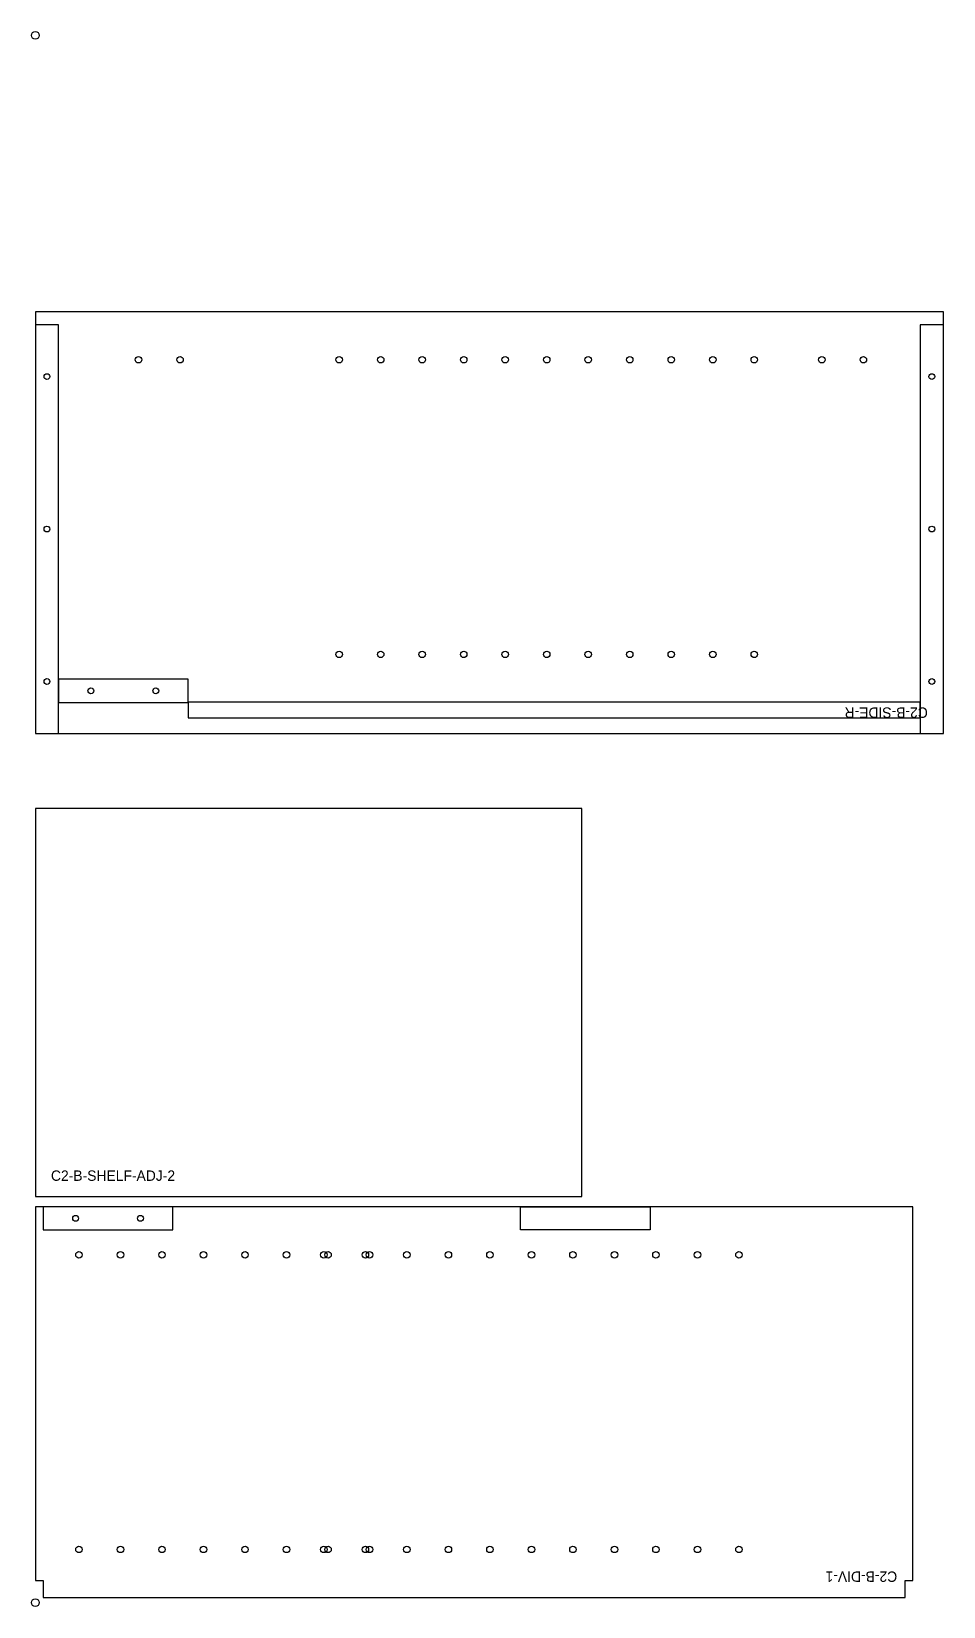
# Model space of a CAD drawing. Header units: millimetres. Extents: x -3 to 700, y 3 to 1217.
import ezdxf

# ---------------------------------------------------------------- set-up
doc = ezdxf.new("R2010")
doc.units = ezdxf.units.MM
for name, color, linetype in [('DRILL_4.5_THRU', 5, 'CONTINUOUS'), ('DRILL_5_D12', 5, 'CONTINUOUS'), ('DRILL_5_D12_FLIP', 5, 'CONTINUOUS'), ('LABEL', 8, 'CONTINUOUS'), ('OUTLINE', 7, 'CONTINUOUS'), ('POCKET_D6', 3, 'CONTINUOUS'), ('POCKET_D6_FLIP', 3, 'CONTINUOUS'), ('TILE_REG', 6, 'CONTINUOUS'), ('TILE_REG_FLIP', 6, 'CONTINUOUS')]:
    doc.layers.add(name, color=color, linetype=linetype)

msp = doc.modelspace()

# ---------------------------------------------------------------- linework, layer by layer
at = {"layer": 'DRILL_4.5_THRU'}
for centre in [(8.9, 951), (691.1, 951), (8.9, 833.5), (691.1, 833.5), (8.9, 716), (691.1, 716), (42.8, 708.8), (92.8, 708.8), (31, 302.2), (31, 302.2), (81, 302.2), (81, 302.2)]:
    msp.add_circle(centre, 2.25, dxfattribs=at)
at = {"layer": 'DRILL_5_D12'}
for centre in [(79.5, 964), (111.5, 964), (234.2, 964), (266.2, 964), (298.2, 964), (330.2, 964), (362.2, 964), (394.2, 964), (426.2, 964), (458.2, 964), (490.2, 964), (522.2, 964), (554.2, 964), (606.3, 964), (638.3, 964), (234.2, 736.9), (266.2, 736.9), (298.2, 736.9), (330.2, 736.9), (362.2, 736.9), (394.2, 736.9), (426.2, 736.9), (458.2, 736.9), (490.2, 736.9), (522.2, 736.9), (554.2, 736.9), (222.4, 274.1), (254.4, 274.1), (286.4, 274.1), (318.4, 274.1), (350.4, 274.1), (382.4, 274.1), (414.4, 274.1), (446.4, 274.1), (478.4, 274.1), (510.4, 274.1), (542.4, 274.1), (222.4, 47), (254.4, 47), (286.4, 47), (318.4, 47), (350.4, 47), (382.4, 47), (414.4, 47), (446.4, 47), (478.4, 47), (510.4, 47), (542.4, 47)]:
    msp.add_circle(centre, 2.5, dxfattribs=at)
at = {"layer": 'DRILL_5_D12_FLIP'}
for centre in [(33.6, 274.1), (65.6, 274.1), (97.6, 274.1), (129.6, 274.1), (161.6, 274.1), (193.6, 274.1), (225.6, 274.1), (257.6, 274.1), (33.6, 47), (65.6, 47), (97.6, 47), (129.6, 47), (161.6, 47), (193.6, 47), (225.6, 47), (257.6, 47)]:
    msp.add_circle(centre, 2.5, dxfattribs=at)
at = {"layer": 'OUTLINE'}
for points in [[(700, 676), (700, 1001), (0, 1001), (0, 676)], [(0, 319.1), (421.3, 319.1), (421.3, 618.2), (0, 618.2)], [(670.4, 10), (670.4, 23.15), (676.4, 23.15), (676.4, 311.1), (0, 311.1), (0, 23.15), (6, 23.15), (6, 10)]]:
    msp.add_lwpolyline(points, close=True, dxfattribs=at)
at = {"layer": 'POCKET_D6'}
for points in [[(0, 676), (17.875, 676), (17.875, 991), (0, 991)], [(700.075, 676), (700.075, 991), (682.125, 991), (682.125, 676)], [(117.8, 699.825), (117.8, 717.775), (17.8, 717.775), (17.8, 699.825)], [(682.2, 687.925), (682.2, 699.975), (117.8, 699.975), (117.8, 687.925)], [(106, 293.225), (106, 311.175), (6, 311.175), (6, 293.225)]]:
    msp.add_lwpolyline(points, close=True, dxfattribs=at)
at = {"layer": 'POCKET_D6_FLIP'}
msp.add_lwpolyline([(374, 293.225), (374, 311.175), (474, 311.175), (474, 293.225)], close=True, dxfattribs=at)
at = {"layer": 'TILE_REG'}
for centre in [(0, 1214), (0, 6)]:
    msp.add_circle(centre, 3, dxfattribs=at)
at = {"layer": 'TILE_REG_FLIP'}
for centre in [(0, 1214), (0, 6)]:
    msp.add_circle(centre, 3, dxfattribs=at)

# ---------------------------------------------------------------- texts
at = {"layer": 'LABEL'}
for s, p in [('C2-B-SIDE-R', (688, 696)), ('C2-B-DIV-1', (664.4, 30))]:
    msp.add_text(s, height=8, rotation=180, dxfattribs=at).set_placement(p)
msp.add_text('C2-B-SHELF-ADJ-2', height=8, dxfattribs=at).set_placement((12, 331.1))

doc.saveas('drawing.dxf')
